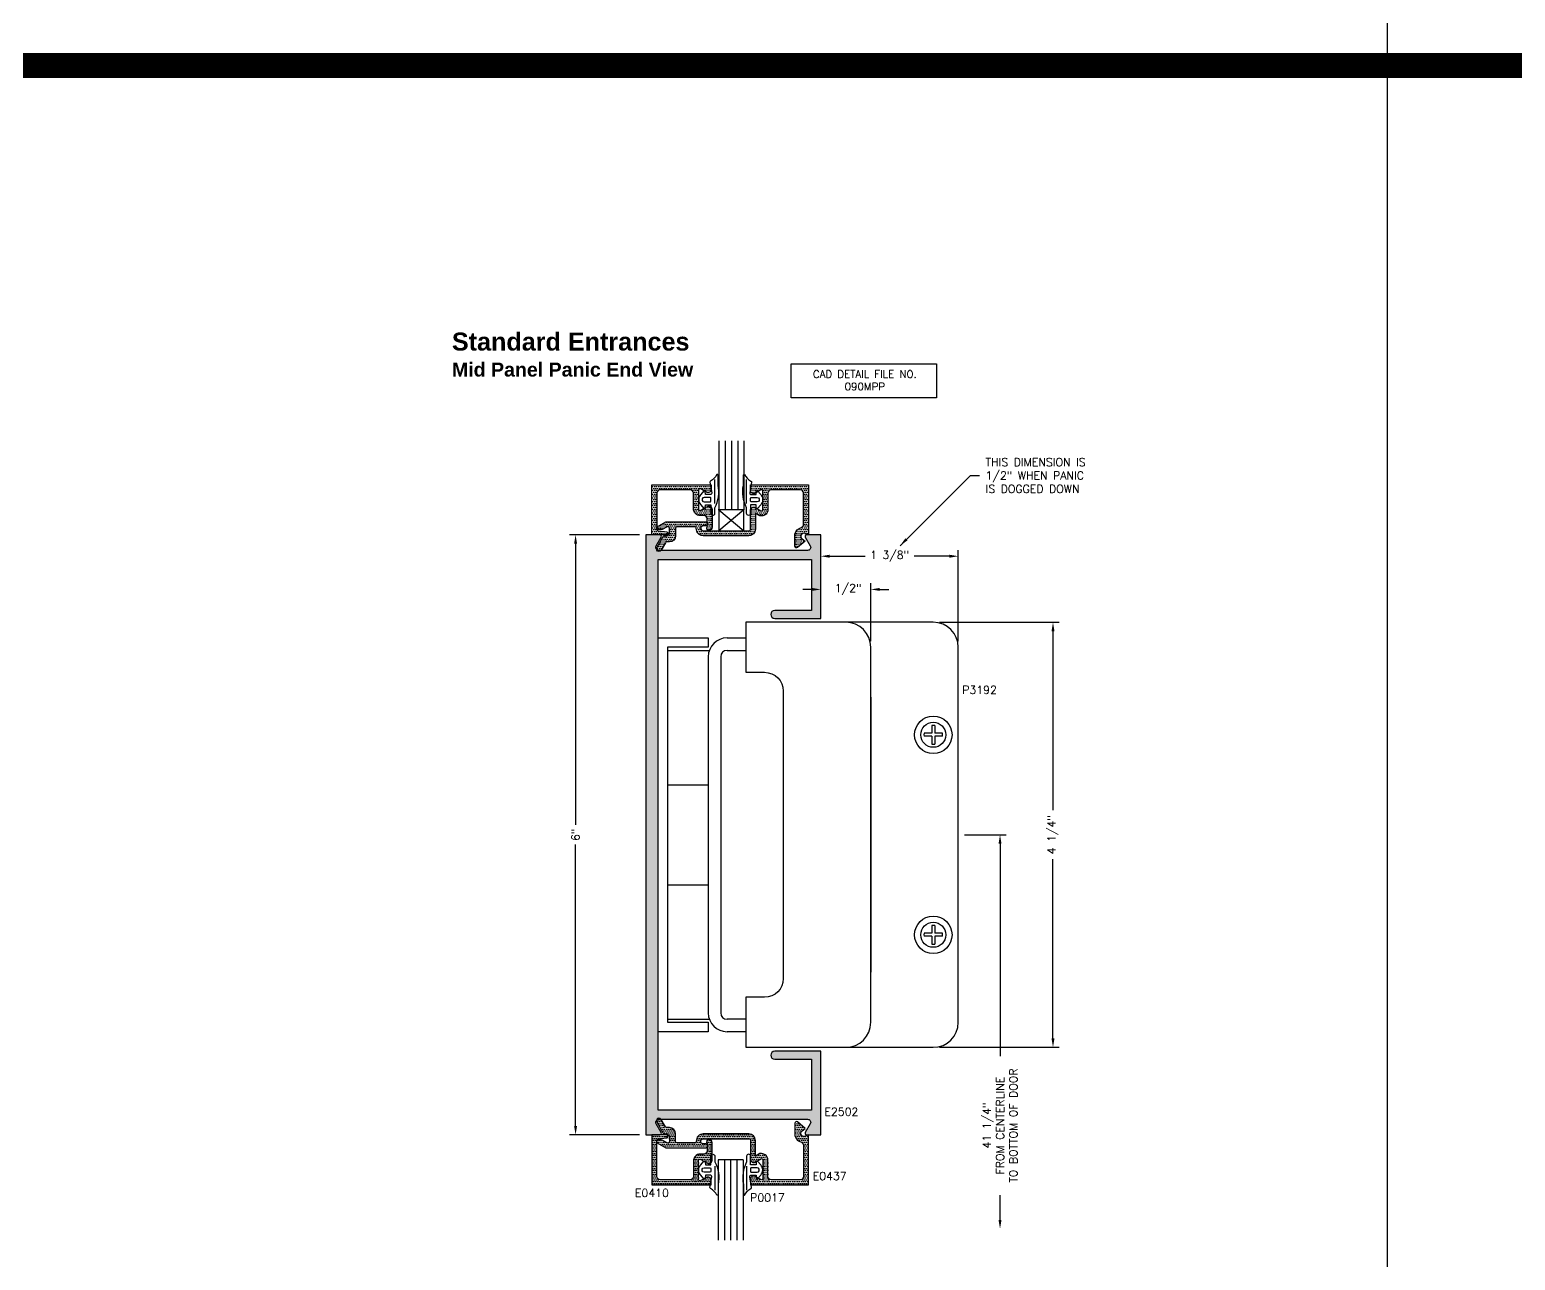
# Model space of a CAD drawing. Extents: x 0 to 130, y 0 to 90.
# Drawn here: x 14.98 to 29.83, y 32.93 to 45.24 of the extents above; entities that cross this region are included whole.
import ezdxf

# ---------------------------------------------------------------- set-up
doc = ezdxf.new("R2010")
doc.units = 0
doc.header["$MEASUREMENT"] = 0
doc.header["$PDMODE"] = 3
doc.layers.get('DEFPOINTS').update_dxf_attribs({"linetype": 'CONTINUOUS'})
for name, color, linetype in [('R-ANNO-DIMS', 3, 'CONTINUOUS'), ('R-ANNO-TEXT', 6, 'CONTINUOUS'), ('R-DET1', 4, 'CONTINUOUS'), ('R-DET2', 2, 'CONTINUOUS'), ('R-OTLN', 1, 'CONTINUOUS'), ('R-PAT1', 5, 'CONTINUOUS'), ('TITLE', 7, 'CONTINUOUS')]:
    doc.layers.add(name, color=color, linetype=linetype)
doc.styles.get("Standard").update_dxf_attribs({"font": 'simplex'})
doc.dimstyles.new('1X', dxfattribs={"dimscale": 0, "dimtxt": 0.08, "dimasz": 0.09, "dimexe": 0.062, "dimexo": 0.062, "dimgap": 0.045, "dimtad": 0, "dimdec": 4, "dimzin": 4, "dimtxsty": 'STANDARD', "dimcen": 0, "dimazin": 3, "dimtp": 0.02, "dimtfac": 1, "dimtdec": 4, "dimtofl": 0, "dimtmove": 0, "dimatfit": 3, "dimtolj": 1, "dimtzin": 4})
pattern_1 = [(0, (8.796468348429208, 30.35595056145047), (0.009375, 0.01875), [0, -0.01875])]
pattern_2 = [(0, (18.49822513555775, 32.18080170133709), (0.009375, 0.01875), [0, -0.01875])]

# ---------------------------------------------------------------- blocks, each defined once
blk = doc.blocks.new('*D98')
at = {"layer": 'DEFPOINTS', "color": 0}
for p in [(22.88951190305864, 39.63958552658578), (22.88951190305864, 39.34953075001625), (23.38976190305865, 39.06053075001625)]:
    blk.add_point(p, dxfattribs=at)
at = {"layer": 'R-ANNO-DIMS', "color": 0}
for p, q in [((22.88951190305864, 39.41153075001625), (22.88951190305864, 39.70158552658577)), ((23.38976190305865, 39.12253075001625), (23.38976190305865, 39.70158552658577)), ((22.79951190305864, 39.63958552658578), (22.70951190305864, 39.63958552658578)), ((23.47976190305865, 39.63958552658578), (23.56976190305865, 39.63958552658578))]:
    blk.add_line(p, q, dxfattribs=at)
for points in [[(22.79951190305864, 39.65458552658578), (22.79951190305864, 39.62458552658578), (22.88951190305864, 39.63958552658578)], [(23.47976190305865, 39.65458552658578), (23.47976190305865, 39.62458552658578), (23.38976190305865, 39.63958552658578)]]:
    blk.add_solid(points, dxfattribs=at)
at = {"layer": 'R-ANNO-DIMS', "color": 0, "insert": (23.16347066198555, 39.63958552658578), "char_height": 0.08, "attachment_point": 5}
blk.add_mtext('\\A1;1/2"', dxfattribs=at)
blk = doc.blocks.new('*D99')
at = {"layer": 'DEFPOINTS', "color": 0}
for p in [(21.13951190305864, 40.18553075001625), (20.43807614036261, 34.18553075001625), (21.13951190305864, 34.18553075001625)]:
    blk.add_point(p, dxfattribs=at)
at = {"layer": 'R-ANNO-DIMS', "color": 0}
for p, q in [((21.07751190305864, 40.18553075001625), (20.37607614036261, 40.18553075001625)), ((20.43807614036261, 40.09553075001624), (20.43807614036261, 37.28386408334958)), ((20.43807614036261, 34.27553075001625), (20.43807614036261, 37.08719741668291)), ((21.07751190305864, 34.18553075001625), (20.37607614036261, 34.18553075001625))]:
    blk.add_line(p, q, dxfattribs=at)
for points in [[(20.42307614036261, 40.09553075001624), (20.45307614036262, 40.09553075001624), (20.43807614036261, 40.18553075001625)], [(20.42307614036261, 34.27553075001625), (20.45307614036261, 34.27553075001625), (20.43807614036261, 34.18553075001625)]]:
    blk.add_solid(points, dxfattribs=at)
at = {"layer": 'R-ANNO-DIMS', "color": 0, "insert": (20.43807614036261, 37.18553075001626), "char_height": 0.08, "attachment_point": 5, "rotation": 90}
blk.add_mtext('\\A1;6"', dxfattribs=at)
blk = doc.blocks.new('*D100')
at = {"layer": 'DEFPOINTS', "color": 0}
for p in [(24.01476190305865, 39.31053075001625), (24.01476190305865, 35.06053075001625), (25.21154885839913, 35.06053075001625)]:
    blk.add_point(p, dxfattribs=at)
at = {"layer": 'R-ANNO-DIMS', "color": 0}
for p, q in [((24.07676190305865, 39.31053075001625), (25.27354885839913, 39.31053075001625)), ((25.21154885839913, 39.22053075001624), (25.21154885839913, 37.43053075001625)), ((25.21154885839913, 35.15053075001625), (25.21154885839913, 36.94053075001625)), ((24.07676190305865, 35.06053075001625), (25.27354885839913, 35.06053075001625))]:
    blk.add_line(p, q, dxfattribs=at)
for points in [[(25.19654885839913, 39.22053075001624), (25.22654885839913, 39.22053075001624), (25.21154885839913, 39.31053075001625)], [(25.19654885839913, 35.15053075001625), (25.22654885839913, 35.15053075001625), (25.21154885839913, 35.06053075001625)]]:
    blk.add_solid(points, dxfattribs=at)
at = {"layer": 'R-ANNO-DIMS', "color": 0, "insert": (25.21154885839913, 37.18553075001626), "char_height": 0.08, "attachment_point": 5, "rotation": 90}
blk.add_mtext('\\A1;4 1/4"', dxfattribs=at)
blk = doc.blocks.new('*D101')
at = {"layer": 'DEFPOINTS', "color": 0}
for p in [(24.26476190305865, 39.97153280754164), (22.88951190305864, 39.34953075001625), (24.26476190305865, 39.06053075001625)]:
    blk.add_point(p, dxfattribs=at)
at = {"layer": 'R-ANNO-DIMS', "color": 0}
for p, q in [((22.88951190305864, 39.41153075001625), (22.88951190305864, 40.03353280754163)), ((22.97951190305864, 39.97153280754164), (23.33213690305864, 39.97153280754164)), ((24.17476190305865, 39.97153280754164), (23.82213690305865, 39.97153280754164)), ((24.26476190305865, 39.12253075001625), (24.26476190305865, 40.03353280754163))]:
    blk.add_line(p, q, dxfattribs=at)
for points in [[(22.97951190305864, 39.98653280754164), (22.97951190305864, 39.95653280754163), (22.88951190305864, 39.97153280754164)], [(24.17476190305865, 39.98653280754164), (24.17476190305865, 39.95653280754163), (24.26476190305865, 39.97153280754164)]]:
    blk.add_solid(points, dxfattribs=at)
at = {"layer": 'R-ANNO-DIMS', "color": 0, "insert": (23.57713690305864, 39.97153280754164), "char_height": 0.08, "attachment_point": 5}
blk.add_mtext('\\A1;1 3/8"', dxfattribs=at)
blk = doc.blocks.new('*D102')
at = {"layer": 'DEFPOINTS', "color": 0}
for p in [(24.26476190305865, 37.18553075001625), (24.68219857523331, 33.24549737544563), (24.68219857523332, 33.24549737544563)]:
    blk.add_point(p, dxfattribs=at)
at = {"layer": 'R-ANNO-DIMS', "color": 0}
for p, q in [((24.32676190305865, 37.18553075001625), (24.74419857523332, 37.18553075001625)), ((24.68219857523332, 37.09553075001624), (24.68219857523332, 34.97257921476965)), ((24.68219857523332, 33.33549737544563), (24.68219857523332, 33.58353159572204))]:
    blk.add_line(p, q, dxfattribs=at)
for points in [[(24.66719857523332, 37.09553075001624), (24.69719857523332, 37.09553075001624), (24.68219857523332, 37.18553075001625)], [(24.66719857523332, 33.33549737544563), (24.69719857523332, 33.33549737544563), (24.68219857523332, 33.24549737544563)]]:
    blk.add_solid(points, dxfattribs=at)
at = {"layer": 'R-ANNO-DIMS', "color": 0, "insert": (24.68219857523331, 34.27805540524585), "char_height": 0.08, "attachment_point": 5, "rotation": 90}
blk.add_mtext('\\A1;41 1/4" \\PFROM CENTERLINE \\PTO BOTTOM OF DOOR', dxfattribs=at)

msp = doc.modelspace()

# ---------------------------------------------------------------- hatches: boundary and pattern name
at = {"layer": 'R-PAT1'}
h = msp.add_hatch(dxfattribs=at)
h.set_pattern_fill('DOTS', color=256, scale=0.3, style=0)
h.set_pattern_definition(pattern_1)
edge = h.paths.add_edge_path()
edge.add_line((21.26448561590285, 40.22593605001624), (21.35014160337804, 40.21541864800761))
edge.add_arc((21.34831361590285, 40.20053055001625), 0.01499990000000067, -89.99999999999841, 83.00015581884088, ccw=False)
edge.add_line((21.34831361590285, 40.18553065001625), (21.20131461590285, 40.18553075001625))
edge.add_line((21.20131461590285, 40.18553075001625), (21.20131461590285, 40.68553072741624))
edge.add_line((21.20131461590285, 40.68553072741624), (21.79231401590285, 40.68553072741624))
edge.add_line((21.79231401590285, 40.68553072741624), (21.79231560939266, 40.63822419001625))
edge.add_arc((21.76131561590285, 40.63822419001625), 0.03099999348981219, -120.00000694694631, 0, ccw=False)
edge.add_line((21.74581561590285, 40.61137741001625), (21.68981361590285, 40.64370916001624))
edge.add_arc((21.68231361590285, 40.63071877001624), 0.01500000774506777, 60.00001708030121, 179.9999618028031)
edge.add_line((21.66731360815778, 40.63071878001625), (21.66731361590285, 40.44356925001625))
edge.add_arc((21.68231361590285, 40.44356925001625), 0.01499999999999924, 180.0000000000136, 299.9999638211374)
edge.add_line((21.6898136077002, 40.43057886422368), (21.75581367131, 40.46868405405068))
edge.add_arc((21.77131401590285, 40.44183735001624), 0.03100010000000056, 0, 120.0006287130688, ccw=False)
edge.add_line((21.80231411590285, 40.44183735001624), (21.80231401590285, 40.26153095001624))
edge.add_arc((21.77131401590285, 40.26153095001624), 0.03099999999999969, -90.00000000000159, 0, ccw=False)
edge.add_line((21.77131401590285, 40.23053095001625), (21.76392861590285, 40.23053083587206))
edge.add_arc((21.76392861590285, 40.24553065001624), 0.01499981414418095, 171.9497387118601, 270, ccw=False)
edge.add_line((21.74907661590285, 40.24763125001624), (21.75231261590285, 40.27053075001624))
edge.add_line((21.75231261590285, 40.27053075001624), (21.75231461590285, 40.34756955001625))
edge.add_arc((21.72131461590285, 40.34756955001625), 0.03099999999999881, 0, 90)
edge.add_line((21.72131461590285, 40.37856955001624), (21.68250261646876, 40.3785693553906))
edge.add_arc((21.68231361590285, 40.44356925001625), 0.06500016940408529, 179.8691895552853, 270.1665987967582, ccw=False)
edge.add_line((21.61731361590285, 40.44371765001625), (21.61731261590285, 40.60453088001624))
edge.add_arc((21.58631261590285, 40.60453088001624), 0.03099999999999881, 0, 90)
edge.add_line((21.58631261590285, 40.63553088001624), (21.28231561590285, 40.63553088001624))
edge.add_arc((21.28231561590285, 40.60453088001624), 0.03099999999999881, 90, 180)
edge.add_line((21.25131561590285, 40.60453088001624), (21.25131261590285, 40.24082425001625))
edge.add_arc((21.26631261590285, 40.24082425001625), 0.0150000000000019, 180, 263.000155818839)
h = msp.add_hatch(dxfattribs=at)
h.set_pattern_fill('DOTS', color=256, scale=0.3, style=0)
h.set_pattern_definition(pattern_1)
edge = h.paths.add_edge_path()
edge.add_arc((21.73669961590285, 40.29578955001625), 0.01999999999999769, 269.9999999999949, 352.5767808860719, ccw=False)
edge.add_line((21.73669961590285, 40.27578955001625), (21.71470061590285, 40.27578975001624))
edge.add_arc((21.71470061590285, 40.25078975001625), 0.02499999999999858, 90, 269.9977081688206)
edge.add_line((21.71469961590285, 40.22578975003625), (21.94511931590285, 40.22578965001625))
edge.add_line((21.94511931590285, 40.22578965001625), (22.17161691590285, 40.22578945001624))
edge.add_arc((22.17161691590285, 40.24078945001624), 0.01500000000000057, 270, 360)
edge.add_line((22.18661691590285, 40.24078945001624), (22.18661840509253, 40.43129545001624))
edge.add_arc((22.21761841590285, 40.43129545001624), 0.03100001081032078, 60.0000115355636, 180, ccw=False)
edge.add_line((22.23311841590285, 40.45814225001624), (22.28911691590285, 40.42581055001624))
edge.add_arc((22.29661691590285, 40.43880085001624), 0.01499992980283455, 239.9998451922507, 360)
edge.add_line((22.31161684570569, 40.43880085001624), (22.31161691590285, 40.62078959001624))
edge.add_arc((22.29661691590285, 40.62078959001624), 0.01500000000000012, 0, 120.0000593141671)
edge.add_line((22.28911690245486, 40.6337799633088), (22.23311846915796, 40.60144861777572))
edge.add_arc((22.21761841590285, 40.62829549001624), 0.03100009999999909, 180.0000000000033, 300.0000069469481, ccw=False)
edge.add_line((22.18661831590285, 40.62829549001624), (22.18662011590285, 40.68578965001625))
edge.add_line((22.18662011590285, 40.68578965001625), (22.76761761590285, 40.68578965001625))
edge.add_line((22.76761761590285, 40.68578965001625), (22.76761761590285, 40.18578965001625))
edge.add_line((22.76761761590285, 40.18578965001625), (22.73312464590285, 40.19957565001624))
edge.add_arc((22.72161999590285, 40.17078955001625), 0.03099994394885859, 68.21539075137781, 232.5250916520009)
edge.add_line((22.70275919799301, 40.14618737883082), (22.73371258590285, 40.12216215001624))
edge.add_line((22.73371258590285, 40.12216215001624), (22.65626209395033, 40.05717487617333))
edge.add_arc((22.64661921590285, 40.06866465001625), 0.01499999999999951, 180.0000000000068, 310.00530512935666, ccw=False)
edge.add_line((22.63161921590285, 40.06866465001625), (22.63162256390697, 40.19423026355908))
edge.add_arc((22.72161983894459, 40.17078963827878), 0.09299985176187145, 106.39486197826619, 165.4011381034808, ccw=False)
edge.add_arc((22.68662014590285, 40.28974755001624), 0.03100000016532706, 286.3949807699084, 360)
edge.add_line((22.71762014606818, 40.28974755001624), (22.71762014590285, 40.60478980001624))
edge.add_arc((22.68662014590285, 40.60478980001624), 0.03099999999999925, 0, 89.99998151748814)
edge.add_line((22.68662015590285, 40.63578980001624), (22.39261761590285, 40.63578980001624))
edge.add_arc((22.39261761590285, 40.60478980001624), 0.03100000000000058, 90.00000000000081, 180.0000369650188)
edge.add_line((22.36161761590285, 40.60478978001624), (22.36161691210993, 40.43880085001624))
edge.add_arc((22.29661691590285, 40.43880085001624), 0.06499999620707486, -90.24540299565581, 0, ccw=False)
edge.add_line((22.29633851590285, 40.37380145001624), (22.27919901590285, 40.37380085001625))
edge.add_line((22.27919901590285, 40.37380085001625), (22.23661941590285, 40.39838435001624))
edge.add_line((22.23661941590285, 40.39838435001624), (22.23661691590285, 40.24078975001625))
edge.add_arc((22.17161691590285, 40.24078975001625), 0.06500000000000217, -89.99999999999773, 3.183231456205249e-12, ccw=False)
edge.add_line((22.17161691590285, 40.17578975001624), (21.71470061590285, 40.17578933505736))
edge.add_arc((21.71470061590285, 40.24578955001624), 0.07000021495888475, 176.6276802762919, 270.00000000000034, ccw=False)
edge.add_arc((21.62984423967071, 40.25078656104905), 0.01500316588895599, 356.6400625960178, 449.9947442896943)
edge.add_line((21.62984561590285, 40.26578972687489), (21.45261861590285, 40.26578965001625))
edge.add_arc((21.45261861590285, 40.25078975001625), 0.0149998999999994, 90, 180)
edge.add_line((21.43761871590285, 40.25078975001625), (21.43761961590285, 40.17578965001624))
edge.add_arc((21.37561961590285, 40.17578965001624), 0.0619999999999985, -90.0000000000008, 0, ccw=False)
edge.add_line((21.37561961590285, 40.11378965001624), (21.34856161590285, 40.11378955001624))
edge.add_arc((21.34856161590285, 40.09878955001624), 0.01500000000000057, 89.9999999999983, 149.9992722191698)
edge.add_line((21.33557133011342, 40.10628971502169), (21.29233730711323, 40.0314073260724))
edge.add_arc((21.27061961590285, 40.04378965001625), 0.02499960115201813, 149.6612086608509, 330.3104086753568, ccw=False)
edge.add_line((21.24904361590285, 40.05641725001625), (21.31362933011341, 40.16828971502169))
edge.add_arc((21.32661961590285, 40.16078955001625), 0.0150000000000004, 89.9999999999983, 149.9992722191698, ccw=False)
edge.add_line((21.32661961590285, 40.17578955001625), (21.34461761590285, 40.17578955001624))
edge.add_arc((21.34461761590285, 40.20678955001624), 0.03100000000000236, 270.0000000000049, 360.0000000000066)
edge.add_line((21.37561761590285, 40.20678955001625), (21.37561561590285, 40.25278885001624))
edge.add_arc((21.36061661590285, 40.25278885001624), 0.01499899999999998, 359.9999999999932, 479.9997728367118)
edge.add_line((21.35311716740306, 40.26577839478113), (21.30463561590285, 40.23778965001625))
edge.add_line((21.30463561590285, 40.23778965001625), (21.26061761590285, 40.23778953361092))
edge.add_arc((21.26061761590285, 40.25278955001625), 0.01500001640532389, 119.99996382112889, 270.0000000000017, ccw=False)
edge.add_line((21.25311761590285, 40.26577995001625), (21.33973861590285, 40.31578925001624))
edge.add_line((21.33973861590285, 40.31578925001624), (21.73669961590285, 40.31578916909287))
edge.add_arc((21.73669961590285, 40.29578955001625), 0.0199996190766214, -7.4232191139150245, 90.00000000000512, ccw=False)
h = msp.add_hatch(dxfattribs=at)
h.set_pattern_fill('DOTS', color=256, scale=0.31, style=0)
h.set_pattern_definition([(0, (18.21056172320161, 32.04456176363852), (0.0096875, 0.019375), [0, -0.019375])])
edge = h.paths.add_edge_path()
edge.add_line((22.79551190305865, 34.43153075001626), (21.26476190305865, 34.43153075001626))
edge.add_line((21.26476190305865, 34.43153075001626), (21.26476190305865, 39.93953075001624))
edge.add_line((21.26476190305865, 39.93953075001624), (22.79551190305865, 39.93953075001624))
edge.add_line((22.79551190305865, 39.93953075001624), (22.79551190305865, 39.42953075001625))
edge.add_line((22.79551190305865, 39.42953075001625), (22.42951190305865, 39.42953075001625))
edge.add_arc((22.42951190305865, 39.38953075001625), 0.03999999999999915, 90, 270)
edge.add_line((22.42951190305865, 39.34953075001625), (22.88951190305864, 39.34953075001625))
edge.add_line((22.88951190305864, 39.34953075001625), (22.88951190305865, 40.18553075001625))
edge.add_line((22.88951190305865, 40.18553075001625), (22.74801128411558, 40.18553075001625))
edge.add_arc((22.74801128411558, 40.17053075001625), 0.01499999999999879, 90.00000000000676, 210.0002622223882)
edge.add_line((22.73502093738379, 40.16303069056398), (22.78525087138984, 40.07603081233548))
edge.add_arc((22.75840418999141, 40.06053070977923), 0.03099995937680264, -90.00000000001148, 30.000262222362608, ccw=False)
edge.add_line((22.7584041899914, 40.02953075040242), (21.2706196199914, 40.02953075040242))
edge.add_arc((21.2706196199914, 40.06053070977921), 0.03099995937679445, 149.9997399072222, 269.99999999999176, ccw=False)
edge.add_line((21.24377293801687, 40.07603081133762), (21.2940028685662, 40.16303069104682))
edge.add_arc((21.28101252155564, 40.17053075001625), 0.01499999999999304, 329.9997399072203, 449.9999999999847)
edge.add_line((21.28101252155565, 40.18553075001625), (21.13951190305864, 40.18553075001625))
edge.add_line((21.13951190305864, 40.18553075001625), (21.13951190305864, 34.18553075001625))
edge.add_line((21.13951190305864, 34.18553075001625), (21.2810125220017, 34.18553075001625))
edge.add_arc((21.2810125220017, 34.20053075001625), 0.01499999999999879, 270.0000000000068, 390.0002622223882)
edge.add_line((21.29400286873349, 34.20803080946852), (21.24377293450443, 34.29503068808331))
edge.add_arc((21.27061961590285, 34.31053079063957), 0.03099995937679761, 89.99999999999841, 210.0002622223793, ccw=False)
edge.add_line((21.27061961590285, 34.34153075001637), (22.75840418590285, 34.34153075001637))
edge.add_arc((22.75840418590285, 34.31053079063958), 0.03099995937679445, -30.000260092777808, 89.99999999999181, ccw=False)
edge.add_line((22.78525086787739, 34.29503068908117), (22.73502093710503, 34.20803080898568))
edge.add_arc((22.74801128411559, 34.20053075001624), 0.01499999999999288, 149.9997399072179, 269.9999999999864)
edge.add_line((22.74801128411558, 34.18553075001625), (22.88951190305865, 34.18553075001625))
edge.add_line((22.88951190305865, 34.18553075001625), (22.88951190305865, 35.02153075001625))
edge.add_line((22.88951190305865, 35.02153075001625), (22.42951190305865, 35.02153075001625))
edge.add_arc((22.42951190305865, 34.98153075001625), 0.03999999999999915, 90, 270)
edge.add_line((22.42951190305865, 34.94153075001625), (22.79551190305865, 34.94153075001625))
edge.add_line((22.79551190305865, 34.94153075001625), (22.79551190305865, 34.43153075001626))
h = msp.add_hatch(dxfattribs=at)
h.set_pattern_fill('DOTS', color=256, scale=0.3, style=0)
h.set_pattern_definition(pattern_2)
edge = h.paths.add_edge_path()
edge.add_arc((21.73669961590285, 34.07527195001625), 0.01999999999999763, 7.423219113926838, 90.0000000000051)
edge.add_line((21.73669961590285, 34.09527195001625), (21.71470061590285, 34.09527175001625))
edge.add_arc((21.71470061590285, 34.12027175001625), 0.02499999999999769, 90.00229183117938, 270, ccw=False)
edge.add_line((21.71469961590285, 34.14527174999625), (21.94511931590285, 34.14527185001625))
edge.add_line((21.94511931590285, 34.14527185001625), (22.17161691590285, 34.14527205001625))
edge.add_arc((22.17161691590285, 34.13027205001625), 0.01500000000000057, 0, 90, ccw=False)
edge.add_line((22.18661691590285, 34.13027205001625), (22.18661840509253, 33.93976605001625))
edge.add_arc((22.21761841590285, 33.93976605001625), 0.03100001081032078, 179.9999999999984, 299.9999884644372)
edge.add_line((22.23311841590285, 33.91291925001625), (22.28911691590285, 33.94525095001625))
edge.add_arc((22.29661691590285, 33.93226065001625), 0.01499992980283513, 2.5011104298755527e-12, 120.00015480774789, ccw=False)
edge.add_line((22.31161684570569, 33.93226065001625), (22.31161691590285, 33.75027191001625))
edge.add_arc((22.29661691590285, 33.75027191001625), 0.01500000000000012, 239.9999406858347, 359.9999999999966, ccw=False)
edge.add_line((22.28911690245486, 33.7372815367237), (22.23311846915796, 33.76961288225677))
edge.add_arc((22.21761841590285, 33.74276601001625), 0.03100009999999871, 59.99999305305155, 179.9999999999976)
edge.add_line((22.18661831590285, 33.74276601001625), (22.18662011590285, 33.68527185001625))
edge.add_line((22.18662011590285, 33.68527185001625), (22.76761761590285, 33.68527185001625))
edge.add_line((22.76761761590285, 33.68527185001625), (22.76761761590285, 34.18527185001625))
edge.add_line((22.76761761590285, 34.18527185001625), (22.73312464590285, 34.17148585001625))
edge.add_arc((22.72161999590285, 34.20027195001625), 0.03099994394885942, 127.4749083480001, 291.78460924862156, ccw=False)
edge.add_line((22.70275919799301, 34.22487412120167), (22.73371258590285, 34.24889935001625))
edge.add_line((22.73371258590285, 34.24889935001625), (22.65626209395033, 34.31388662385917))
edge.add_arc((22.64661921590285, 34.30239685001625), 0.01499999999999951, 49.99469487064332, 179.9999999999932)
edge.add_line((22.63161921590285, 34.30239685001625), (22.63162256390697, 34.17683123647341))
edge.add_arc((22.72161983894459, 34.20027186175372), 0.09299985176187145, 194.5988618965192, 253.6051380217338)
edge.add_arc((22.68662014590285, 34.08131395001625), 0.03100000016532663, -7.958078640513122e-13, 73.60501923009139, ccw=False)
edge.add_line((22.71762014606818, 34.08131395001625), (22.71762014590285, 33.76627170001625))
edge.add_arc((22.68662014590285, 33.76627170001625), 0.03099999999999925, -89.99998151748821, 2.3874235921539366e-12, ccw=False)
edge.add_line((22.68662015590285, 33.73527170001626), (22.39261761590285, 33.73527170001626))
edge.add_arc((22.39261761590285, 33.76627170001625), 0.03100000000000014, 179.9999630349803, 269.9999999999992, ccw=False)
edge.add_line((22.36161761590285, 33.76627172001626), (22.36161691210993, 33.93226065001625))
edge.add_arc((22.29661691590285, 33.93226065001625), 0.06499999620707486, 3.914529067147647e-13, 90.24540299565581)
edge.add_line((22.29633851590285, 33.99726005001625), (22.27919901590285, 33.99726065001625))
edge.add_line((22.27919901590285, 33.99726065001625), (22.23661941590285, 33.97267715001625))
edge.add_line((22.23661941590285, 33.97267715001625), (22.23661691590285, 34.13027175001625))
edge.add_arc((22.17161691590285, 34.13027175001625), 0.06500000000000217, 359.9999999999977, 449.9999999999977)
edge.add_line((22.17161691590285, 34.19527175001625), (21.71470061590285, 34.19527216497514))
edge.add_arc((21.71470061590285, 34.12527195001626), 0.07000021495888387, 89.99999999999964, 183.3723197237088)
edge.add_arc((21.62984423967071, 34.12027493898344), 0.01500316588895596, -89.99474428969432, 3.3599374039806094, ccw=False)
edge.add_line((21.62984561590285, 34.1052717731576), (21.45261861590285, 34.10527185001625))
edge.add_arc((21.45261861590285, 34.12027175001625), 0.0149998999999994, 180, 270, ccw=False)
edge.add_line((21.43761871590285, 34.12027175001625), (21.43761961590285, 34.19527185001625))
edge.add_arc((21.37561961590285, 34.19527185001625), 0.0619999999999985, 8.207883048938306e-13, 90.00000000000081)
edge.add_line((21.37561961590285, 34.25727185001625), (21.34856161590285, 34.25727195001625))
edge.add_arc((21.34856161590285, 34.27227195001625), 0.01500000000000012, 210.0007277808287, 270.0000000000017, ccw=False)
edge.add_line((21.33557133011342, 34.26477178501081), (21.29233730711323, 34.3396541739601))
edge.add_arc((21.27061961590285, 34.32727185001625), 0.02499960115201792, 29.68959132464226, 210.33879133915)
edge.add_line((21.24904361590285, 34.31464425001625), (21.31362933011341, 34.2027717850108))
edge.add_arc((21.32661961590285, 34.21027195001625), 0.0150000000000004, 210.0007277808302, 270.0000000000017)
edge.add_line((21.32661961590285, 34.19527195001625), (21.34461761590285, 34.19527195001626))
edge.add_arc((21.34461761590285, 34.16427195001625), 0.03100000000000325, -4.888534022029489e-12, 89.99999999999511, ccw=False)
edge.add_line((21.37561761590285, 34.16427195001625), (21.37561561590285, 34.11827265001625))
edge.add_arc((21.36061661590285, 34.11827265001625), 0.01499899999999998, -119.99977283671183, 6.821210263296962e-12, ccw=False)
edge.add_line((21.35311716740306, 34.10528310525137), (21.30463561590285, 34.13327185001625))
edge.add_line((21.30463561590285, 34.13327185001625), (21.26061761590285, 34.13327196642157))
edge.add_arc((21.26061761590285, 34.11827195001625), 0.01500001640532389, 89.9999999999983, 240.0000361788711)
edge.add_line((21.25311761590285, 34.10528155001625), (21.33973861590285, 34.05527225001625))
edge.add_line((21.33973861590285, 34.05527225001625), (21.73669961590285, 34.05527233093963))
edge.add_arc((21.73669961590285, 34.07527195001625), 0.0199996190766214, 269.9999999999949, 367.423219113915)
h = msp.add_hatch(dxfattribs=at)
h.set_pattern_fill('DOTS', color=256, scale=0.3, style=0)
h.set_pattern_definition(pattern_2)
edge = h.paths.add_edge_path()
edge.add_line((21.26448561590285, 34.14512545001625), (21.35014160337804, 34.15564285202488))
edge.add_arc((21.34831361590285, 34.17053095001625), 0.01499989999999979, 276.9998441811595, 449.9999999999984)
edge.add_line((21.34831361590285, 34.18553085001625), (21.20131461590285, 34.18553075001625))
edge.add_line((21.20131461590285, 34.18553075001625), (21.20131461590285, 33.68553077261625))
edge.add_line((21.20131461590285, 33.68553077261625), (21.79231401590285, 33.68553077261625))
edge.add_line((21.79231401590285, 33.68553077261625), (21.79231560939266, 33.73283731001625))
edge.add_arc((21.76131561590285, 33.73283731001625), 0.03099999348981219, 0, 120.0000069469463)
edge.add_line((21.74581561590285, 33.75968409001625), (21.68981361590285, 33.72735234001625))
edge.add_arc((21.68231361590285, 33.74034273001625), 0.01500000774506738, 180.0000381971952, 299.9999829196996, ccw=False)
edge.add_line((21.66731360815778, 33.74034272001624), (21.66731361590285, 33.92749225001625))
edge.add_arc((21.68231361590285, 33.92749225001625), 0.01499999999999924, 60.00003617886091, 179.9999999999898, ccw=False)
edge.add_line((21.6898136077002, 33.94048263580881), (21.75581367131, 33.90237744598181))
edge.add_arc((21.77131401590285, 33.92922415001625), 0.03100009999999979, 239.9993712869304, 360.0000000000016)
edge.add_line((21.80231411590285, 33.92922415001625), (21.80231401590285, 34.10953055001625))
edge.add_arc((21.77131401590285, 34.10953055001625), 0.03099999999999969, 1.641576609787638e-12, 90.00000000000165)
edge.add_line((21.77131401590285, 34.14053055001625), (21.76392861590285, 34.14053066416044))
edge.add_arc((21.76392861590285, 34.12553085001625), 0.01499981414418139, 90, 188.0502612881382)
edge.add_line((21.74907661590285, 34.12343025001626), (21.75231261590285, 34.10053075001625))
edge.add_line((21.75231261590285, 34.10053075001625), (21.75231461590285, 34.02349195001625))
edge.add_arc((21.72131461590285, 34.02349195001625), 0.03099999999999881, -90, 0, ccw=False)
edge.add_line((21.72131461590285, 33.99249195001625), (21.68250261646876, 33.9924921446419))
edge.add_arc((21.68231361590285, 33.92749225001625), 0.06500016940408529, 89.83340120324179, 180.1308104447147)
edge.add_line((21.61731361590285, 33.92734385001625), (21.61731261590285, 33.76653062001625))
edge.add_arc((21.58631261590285, 33.76653062001625), 0.03099999999999881, -90, 0, ccw=False)
edge.add_line((21.58631261590285, 33.73553062001626), (21.28231561590285, 33.73553062001626))
edge.add_arc((21.28231561590285, 33.76653062001625), 0.03099999999999881, 180, 270, ccw=False)
edge.add_line((21.25131561590285, 33.76653062001625), (21.25131261590285, 34.13023725001625))
edge.add_arc((21.26631261590285, 34.13023725001625), 0.0150000000000019, 96.99984418116082, 179.9999999999983, ccw=False)

# ---------------------------------------------------------------- linework, layer by layer
at = {"layer": 'R-ANNO-TEXT'}
msp.add_lwpolyline([(22.59384695435421, 41.89594054524008), (24.04532689734944, 41.89594054524008), (24.04532689734944, 41.55387770573614), (22.59384695435421, 41.55387770573614)], close=True, dxfattribs=at)
at = {"layer": 'R-DET1'}
for p, q in [((24.01476190305865, 39.31053075001625), (22.76476190305865, 39.31053075001625)), ((21.95226190305865, 39.15428075001625), (22.13976190305865, 39.15428075001625)), ((21.35851190305865, 39.02928075001625), (21.77548520776201, 39.02928075001626)), ((21.76476190305865, 38.96678075001625), (21.76476190305865, 35.40428075001625)), ((21.88976190305865, 38.96678075001625), (21.88976190305865, 35.40428075001625)), ((21.95226190305865, 39.02928075001625), (22.13976190305865, 39.02928075001625)), ((24.26476190305865, 35.31053075001625), (24.26476190305865, 39.06053075001625)), ((23.38976190305865, 38.56053075001625), (23.38976190305865, 35.81053075001625)), ((23.99976190305865, 38.20053075001625), (23.92221968296425, 38.20053075001625)), ((23.99976190305865, 38.27807297011065), (23.99976190305865, 38.20053075001625)), ((24.02976190305865, 38.27807297011065), (24.02976190305865, 38.20053075001625)), ((24.10730412315305, 38.20053075001625), (24.02976190305865, 38.20053075001625)), ((23.99976190305865, 38.17053075001625), (23.92221968296425, 38.17053075001625)), ((23.99976190305865, 38.17053075001625), (23.99976190305865, 38.09298852992185)), ((24.02976190305865, 38.17053075001625), (24.02976190305865, 38.09298852992185)), ((24.10730412315305, 38.17053075001625), (24.02976190305865, 38.17053075001625)), ((21.35851190305865, 37.68553075001625), (21.76476190305865, 37.68553075001625)), ((21.35851190305865, 36.68553075001625), (21.76476190305865, 36.68553075001625)), ((23.99976190305865, 36.27807297011065), (23.99976190305865, 36.20053075001625)), ((24.02976190305865, 36.27807297011065), (24.02976190305865, 36.20053075001625)), ((23.99976190305865, 36.20053075001625), (23.92221968296425, 36.20053075001625)), ((23.99976190305865, 36.17053075001625), (23.92221968296425, 36.17053075001625)), ((23.99976190305865, 36.17053075001625), (23.99976190305865, 36.09298852992185)), ((24.10730412315305, 36.20053075001625), (24.02976190305865, 36.20053075001625)), ((24.10730412315305, 36.17053075001625), (24.02976190305865, 36.17053075001625)), ((24.02976190305865, 36.17053075001625), (24.02976190305865, 36.09298852992185)), ((21.35851190305865, 35.34178075001625), (21.77548520776201, 35.34178075001625)), ((21.76476190305865, 35.31053075001625), (21.76476190305865, 35.21678075001625)), ((22.13976190305865, 35.34178075001625), (21.95226190305865, 35.34178075001625)), ((22.13976190305865, 35.21678075001625), (21.95226190305865, 35.21678075001625)), ((22.76476190305865, 35.06053075001625), (24.01476190305865, 35.06053075001625))]:
    msp.add_line(p, q, dxfattribs=at)
for points in [[(21.26448561590285, 40.22593605001624), (21.35014160337804, 40.21541864800761, -0.9407073484462662), (21.34831361590285, 40.18553065001625), (21.20131461590285, 40.18553075001625), (21.20131461590285, 40.68553072741624), (21.79231401590285, 40.68553072741624), (21.79231560939266, 40.63822419001625, -0.577350309605322), (21.74581561590285, 40.61137741001625), (21.68981361590285, 40.64370916001624, 0.5773499475982407), (21.66731360815778, 40.63071878001625), (21.66731361590285, 40.44356925001625, 0.5773500587095053), (21.6898136077002, 40.43057886422368), (21.75581367131, 40.46868405405068, -0.5773539268997977), (21.80231411590285, 40.44183735001624), (21.80231401590285, 40.26153095001624, -0.414213562373095), (21.77131401590285, 40.23053095001625), (21.76392861590285, 40.23053083587206, -0.4559911351790257), (21.74907661590285, 40.24763125001624), (21.75231261590285, 40.27053075001624), (21.75231461590285, 40.34756955001625, 0.414213562373095), (21.72131461590285, 40.37856955001624), (21.68250261646876, 40.3785693553906, -0.4157347223605669), (21.61731361590285, 40.44371765001625), (21.61731261590285, 40.60453088001624, 0.414213562373095), (21.58631261590285, 40.63553088001624), (21.28231561590285, 40.63553088001624, 0.414213562373095), (21.25131561590285, 40.60453088001624), (21.25131261590285, 40.24082425001625, 0.3788668861742499), (21.26448461624099, 40.22593605277023)], [(21.75653199363366, 40.29320560080191, -0.3767558748450491), (21.73669961590285, 40.27578955001625), (21.71470061590285, 40.27578975001624, 0.9999800002000091), (21.71469961590285, 40.22578975003625), (21.94511931590285, 40.22578965001625), (22.17161691590285, 40.22578945001624, 0.414213562373095), (22.18661691590285, 40.24078945001624), (22.18661840509253, 40.43129545001624, -0.5773502020784552), (22.23311841590285, 40.45814225001624), (22.28911691590285, 40.42581055001624, 0.5773511698249313), (22.31161684570569, 40.43880085001624), (22.31161691590285, 40.62078959001624, 0.57735061426548), (22.28911690245486, 40.6337799633088), (22.23311846915795, 40.60144861777572, -0.5773503096053207), (22.18661831590285, 40.62829549001624), (22.18662011590285, 40.68578965001625), (22.76761761590285, 40.68578965001625), (22.76761761590285, 40.18578965001625), (22.73312464590285, 40.19957565001624, 0.871661996115411), (22.70275919799301, 40.14618737883082), (22.73371258590285, 40.12216215001624), (22.65626209395033, 40.05717487617333, -0.6371028040913633), (22.63161921590285, 40.06866465001625), (22.63162256390697, 40.19423026355908, -0.2633073115942851), (22.69537012590285, 40.26000805001625, 0.33268004853194), (22.71762014606818, 40.28974755001624), (22.71762014590285, 40.60478980001624, 0.4142134678914144), (22.68662015590285, 40.63578980001624), (22.39261761590285, 40.63578980001624, 0.414213751336475), (22.36161761590285, 40.60478978001624), (22.36161691210993, 40.43880085001624, -0.4154686075962968), (22.29633851590285, 40.37380145001624), (22.27919901590285, 40.37380085001625), (22.23661941590285, 40.39838435001624), (22.23661691590285, 40.24078975001625, -0.414213562373095), (22.17161691590285, 40.17578975001624), (21.71470061590285, 40.17578933505736, -0.4315596713057824), (21.64482161590285, 40.24990725001624, 0.4314683805151897), (21.62984561590285, 40.26578972687489), (21.45261861590285, 40.26578965001625, 0.414213562373095), (21.43761871590285, 40.25078975001625), (21.43761961590285, 40.17578965001624, -0.414213562373095), (21.37561961590285, 40.11378965001624), (21.34856161590285, 40.11378955001624, 0.2679457888973785), (21.33557133011342, 40.10628971502169), (21.29233730711324, 40.0314073260724, -1.005681447737971), (21.24904361590285, 40.05641725001625), (21.31362933011341, 40.16828971502169, -0.2679457888973763), (21.32661961590285, 40.17578955001625), (21.34461761590285, 40.17578955001624, 0.414213562373095), (21.37561761590285, 40.20678955001625), (21.37561561590285, 40.25278885001624, 0.5773489476079768), (21.35311716740306, 40.26577839478113), (21.30463561590285, 40.23778965001625), (21.26061761590285, 40.23778953361092, -0.7673272387856588), (21.25311761590285, 40.26577995001625), (21.33973861590285, 40.31578925001624), (21.73669961590285, 40.31578916909287, -0.4526903691078097), (21.75653161590285, 40.29320565001625)], [(21.75653199363366, 34.07785589923058, 0.3767558748450491), (21.73669961590285, 34.09527195001625), (21.71470061590285, 34.09527175001625, -0.9999800002000091), (21.71469961590285, 34.14527174999625), (21.94511931590285, 34.14527185001625), (22.17161691590285, 34.14527205001625, -0.414213562373095), (22.18661691590285, 34.13027205001625), (22.18661840509253, 33.93976605001625, 0.5773502020784552), (22.23311841590285, 33.91291925001625), (22.28911691590285, 33.94525095001625, -0.5773511698249313), (22.31161684570569, 33.93226065001625), (22.31161691590285, 33.75027191001625, -0.57735061426548), (22.28911690245486, 33.7372815367237), (22.23311846915795, 33.76961288225677, 0.5773503096053207), (22.18661831590285, 33.74276601001625), (22.18662011590285, 33.68527185001625), (22.76761761590285, 33.68527185001625), (22.76761761590285, 34.18527185001625), (22.73312464590285, 34.17148585001625, -0.871661996115411), (22.70275919799301, 34.22487412120167), (22.73371258590285, 34.24889935001625), (22.65626209395033, 34.31388662385917, 0.6371028040913633), (22.63161921590285, 34.30239685001625), (22.63162256390697, 34.17683123647341, 0.2633073115942851), (22.69537012590285, 34.11105345001625, -0.33268004853194), (22.71762014606818, 34.08131395001625), (22.71762014590285, 33.76627170001625, -0.4142134678914144), (22.68662015590285, 33.73527170001626), (22.39261761590285, 33.73527170001626, -0.414213751336475), (22.36161761590285, 33.76627172001626), (22.36161691210993, 33.93226065001625, 0.4154686075962968), (22.29633851590285, 33.99726005001625), (22.27919901590285, 33.99726065001625), (22.23661941590285, 33.97267715001625), (22.23661691590285, 34.13027175001625, 0.414213562373095), (22.17161691590285, 34.19527175001625), (21.71470061590285, 34.19527216497514, 0.4315596713057824), (21.64482161590285, 34.12115425001625, -0.4314683805151897), (21.62984561590285, 34.1052717731576), (21.45261861590285, 34.10527185001625, -0.414213562373095), (21.43761871590285, 34.12027175001625), (21.43761961590285, 34.19527185001625, 0.414213562373095), (21.37561961590285, 34.25727185001625), (21.34856161590285, 34.25727195001625, -0.2679457888973785), (21.33557133011342, 34.26477178501081), (21.29233730711324, 34.3396541739601, 1.005681447737971), (21.24904361590285, 34.31464425001625), (21.31362933011341, 34.2027717850108, 0.2679457888973763), (21.32661961590285, 34.19527195001625), (21.34461761590285, 34.19527195001626, -0.414213562373095), (21.37561761590285, 34.16427195001625), (21.37561561590285, 34.11827265001625, -0.5773489476079768), (21.35311716740306, 34.10528310525137), (21.30463561590285, 34.13327185001625), (21.26061761590285, 34.13327196642157, 0.7673272387856588), (21.25311761590285, 34.10528155001625), (21.33973861590285, 34.05527225001625), (21.73669961590285, 34.05527233093963, 0.4526903691078097), (21.75653161590285, 34.07785585001625)], [(21.26448561590285, 34.14512545001625), (21.35014160337804, 34.15564285202488, 0.9407073484462662), (21.34831361590285, 34.18553085001625), (21.20131461590285, 34.18553075001625), (21.20131461590285, 33.68553077261625), (21.79231401590285, 33.68553077261625), (21.79231560939266, 33.73283731001625, 0.577350309605322), (21.74581561590285, 33.75968409001625), (21.68981361590285, 33.72735234001625, -0.5773499475982407), (21.66731360815778, 33.74034272001624), (21.66731361590285, 33.92749225001625, -0.5773500587095053), (21.6898136077002, 33.94048263580881), (21.75581367131, 33.90237744598181, 0.5773539268997977), (21.80231411590285, 33.92922415001625), (21.80231401590285, 34.10953055001625, 0.414213562373095), (21.77131401590285, 34.14053055001625), (21.76392861590285, 34.14053066416044, 0.4559911351790257), (21.74907661590285, 34.12343025001626), (21.75231261590285, 34.10053075001625), (21.75231461590285, 34.02349195001625, -0.414213562373095), (21.72131461590285, 33.99249195001625), (21.68250261646876, 33.9924921446419, 0.4157347223605669), (21.61731361590285, 33.92734385001625), (21.61731261590285, 33.76653062001625, -0.414213562373095), (21.58631261590285, 33.73553062001626), (21.28231561590285, 33.73553062001626, -0.414213562373095), (21.25131561590285, 33.76653062001625), (21.25131261590285, 34.13023725001625, -0.3788668861742499), (21.26448461624099, 34.14512544726227)]]:
    msp.add_lwpolyline(points, format="xyb", dxfattribs=at)
msp.add_lwpolyline([(22.32726190305865, 38.81053075001625, -0.4142135623730953), (22.51476190305865, 38.62303075001625), (22.51476190305865, 35.74803075001625, -0.4142135623730948), (22.32726190305865, 35.56053075001625), (22.13976190305865, 35.56053075001625), (22.13976190305865, 35.06053075001625), (23.13976190305865, 35.06053075001625, 0.414213562373095), (23.38976190305865, 35.31053075001625), (23.38976190305865, 39.06053075001625, 0.414213562373095), (23.13976190305865, 39.31053075001625), (22.13976190305865, 39.31053075001625), (22.13976190305865, 38.81053075001625)], format="xyb", close=True, dxfattribs=at)
msp.add_lwpolyline([(21.35851190305865, 35.31053075001625), (21.76476190305865, 35.31053075001625), (21.76476190305865, 35.21678075001625), (21.26476190305865, 35.21678075001625), (21.26476190305865, 39.15428075001625), (21.76476190305865, 39.15428075001625), (21.76476190305865, 39.06053075001625), (21.35851190305865, 39.06053075001625)], close=True, dxfattribs=at)
for centre, radius in [((24.01476190305865, 38.18553075001625), 0.1875), ((24.01476190305865, 38.18553075001625), 0.125), ((24.01476190305865, 36.18553075001625), 0.1875), ((24.01476190305865, 36.18553075001625), 0.125)]:
    msp.add_circle(centre, radius, dxfattribs=at)
for centre, radius, start, end in [((24.01476190305865, 39.06053075001625), 0.25, 0, 90), ((21.95226190305865, 38.96678075001625), 0.1875, 90, 180), ((21.95226190305865, 38.96678075001625), 0.0625, 90, 180), ((24.01476190305865, 38.18553075001625), 0.09375, 170.7931037786543, 189.2068962213457), ((24.01476190305865, 38.18553075001625), 0.09375, 80.79310377865427, 99.20689622134573), ((24.01476190305865, 38.18553075001625), 0.09375, 350.7931037786543, 9.206896221345302), ((24.01476190305865, 38.18553075001625), 0.09375, 260.7931037786543, 279.2068962213451), ((24.01476190305865, 36.18553075001625), 0.09375, 80.79310377865427, 99.20689622134573), ((24.01476190305865, 36.18553075001625), 0.09375, 170.7931037786543, 189.2068962213457), ((24.01476190305865, 36.18553075001625), 0.09375, 350.7931037786543, 9.206896221345302), ((24.01476190305865, 36.18553075001625), 0.09375, 260.7931037786543, 279.2068962213451), ((21.95226190305865, 35.40428075001625), 0.1875, 180, 270), ((21.95226190305865, 35.40428075001625), 0.0625, 180, 270), ((24.01476190305865, 35.31053075001625), 0.25, 270, 0)]:
    msp.add_arc(centre, radius, start, end, dxfattribs=at)
at = {"layer": 'R-DET2'}
for p, q in [((21.8713516067737, 41.12556412458686), (21.8713516067737, 40.43551865632826)), ((21.9338516067737, 41.12556412458686), (21.9338516067737, 40.43551865632826)), ((21.9963516067737, 41.12556412458686), (21.9963516067737, 40.43551865632826)), ((22.0588516067737, 41.12556412458686), (22.0588516067737, 40.43551865632826)), ((22.1213516067737, 41.12556412458686), (22.1213516067737, 40.43551865632826)), ((22.11446706590285, 40.43566018871624), (21.86446706590285, 40.43566018871624)), ((22.1213516067737, 40.43551865632826), (21.87135151573507, 40.22578968203719)), ((21.8713516067737, 40.43551865632826), (21.87135151573507, 40.22578968203719)), ((21.8713516067737, 40.43551865632826), (22.1213516067737, 40.22578968203719)), ((22.1213516067737, 40.43551865632826), (21.8713516067737, 40.43551865632826)), ((22.1213516067737, 40.22578968203719), (22.1213516067737, 40.43551865632826)), ((21.87135151573507, 40.22578968203719), (22.1213516067737, 40.22578968203719)), ((21.86446706590285, 33.93540131131626), (21.86446665463622, 33.13326748097052)), ((22.11446706590285, 33.93540131131626), (21.86446706590285, 33.93540131131626)), ((21.92696706590285, 33.93540131131626), (21.92696660754082, 33.13326748097052)), ((21.98946670939902, 33.13326748097052), (21.98946706590285, 33.93540131131626)), ((22.05196706590285, 33.93540131131626), (22.05196660754081, 33.13326748097052)), ((22.11446706590285, 33.93540131131626), (22.11446665463622, 33.13326748097052))]:
    msp.add_line(p, q, dxfattribs=at)
for points in [[(21.86244814235945, 40.68246608938922), (21.86244805515186, 40.78057466127177, 0.477037012448265), (21.85036697001294, 40.79035570982289, -0.1690634905219287), (21.78841144058955, 40.72144946409109, 0.3788088368526451), (21.78053057952227, 40.71079684036856), (21.79974468479527, 40.60548022227571, -0.3462419148266733), (21.7897827519224, 40.58960865599317), (21.73569583693312, 40.58960860791593), (21.7345849450132, 40.61980585287047, 0.6086559015379466), (21.72144019932092, 40.62520920814497), (21.68912956096443, 40.58865654082479, 0.3786170875212405), (21.68912965260525, 40.48556059222265), (21.72144035594419, 40.44900798234365, 0.6086559015379387), (21.73458509203049, 40.45441136098657), (21.73569593026642, 40.48460860791597), (21.7906959302664, 40.48460865680485), (21.79069600582194, 40.39960865680489, 0.9999999999999999), (21.83069600582193, 40.39960869236043), (21.83069595689793, 40.45464819962807, 0.1753644488707544)], [(22.11648577006322, 40.6824662022948), (22.11648577006322, 40.7805747741774, -0.477037012448265), (22.12856684650787, 40.79035583346725, 0.1690634905219287), (22.19052243718123, 40.72144964280704, -0.3788088368526451), (22.19840330771749, 40.71079702608972), (22.17918929605925, 40.60548039091771, 0.3462419148266733), (22.18915124304017, 40.58960883349024), (22.24323815802948, 40.58960883349024), (22.2443490231074, 40.61980607943222, -0.6086559015379466), (22.2574937639967, 40.62520944639093), (22.28980443484442, 40.58865680779132, -0.3786170875212405), (22.28980443484442, 40.48556085918915), (22.2574937639967, 40.44900822058955, -0.6086559015379387), (22.2443490231074, 40.45441158754826), (22.24323815802948, 40.48460883349024), (22.18823815802948, 40.48460883349024), (22.18823815802948, 40.39960883349024, -0.9999999999999999), (22.14823815802947, 40.39960883349024), (22.14823815802948, 40.4546483407579, -0.1753644488707544)], [(21.70464851516989, 40.5296085803183, 0.341998713119647), (21.72401344523426, 40.51460859753156), (21.78269590359975, 40.51460864969373, 0.414213562373095), (21.79069589648864, 40.52260865680483), (21.79069587071086, 40.55160865680482, 0.4142135623730958), (21.78269586359976, 40.55960864969371), (21.72401340523426, 40.55960859753154, 0.341998713119647), (21.70464850183657, 40.54460858031829, 0.1270166537925822)], [(22.27428553312603, 40.52960883349024, -0.341998713119647), (22.25492061639499, 40.51460883349024), (22.19623815802947, 40.51460883349024, -0.414213562373095), (22.18823815802948, 40.52260883349024), (22.18823815802948, 40.55160883349023, -0.4142135623730958), (22.19623815802947, 40.55960883349024), (22.25492061639499, 40.55960883349024, -0.341998713119647), (22.27428553312603, 40.54460883349024, -0.1270166537925822)], [(21.86244814235945, 33.68859541064328), (21.86244805515186, 33.59048683876073, -0.477037012448265), (21.85036697001294, 33.58070579020961, 0.1690634905219287), (21.78841144058955, 33.6496120359414, -0.3788088368526451), (21.78053057952227, 33.66026465966394), (21.79974468479527, 33.76558127775679, 0.3462419148266733), (21.7897827519224, 33.78145284403932), (21.73569583693312, 33.78145289211656), (21.7345849450132, 33.75125564716203, -0.6086559015379466), (21.72144019932092, 33.74585229188753), (21.68912956096443, 33.78240495920771, -0.3786170875212405), (21.68912965260525, 33.88550090780984), (21.72144035594419, 33.92205351768884, -0.6086559015379387), (21.73458509203049, 33.91665013904593), (21.73569593026642, 33.88645289211652), (21.7906959302664, 33.88645284322764), (21.79069600582194, 33.97145284322761, -0.9999999999999999), (21.83069600582193, 33.97145280767207), (21.83069595689793, 33.91641330040443, -0.1753644488707544)], [(22.11648577006322, 33.6885952977377), (22.11648577006322, 33.5904867258551, 0.477037012448265), (22.12856684650787, 33.58070566656525, -0.1690634905219287), (22.19052243718123, 33.64961185722545, 0.3788088368526451), (22.19840330771749, 33.66026447394277), (22.17918929605925, 33.76558110911478, -0.3462419148266733), (22.18915124304017, 33.78145266654226), (22.24323815802948, 33.78145266654226), (22.2443490231074, 33.75125542060027, 0.6086559015379466), (22.2574937639967, 33.74585205364156), (22.28980443484442, 33.78240469224117, 0.3786170875212405), (22.28980443484442, 33.88550064084335), (22.2574937639967, 33.92205327944295, 0.6086559015379387), (22.2443490231074, 33.91664991248424), (22.24323815802948, 33.88645266654225), (22.18823815802948, 33.88645266654225), (22.18823815802948, 33.97145266654226, 0.9999999999999999), (22.14823815802947, 33.97145266654226), (22.14823815802948, 33.9164131592746, 0.1753644488707544)], [(21.70464851516989, 33.8414529197142, -0.341998713119647), (21.72401344523426, 33.85645290250094), (21.78269590359975, 33.85645285033877, -0.414213562373095), (21.79069589648864, 33.84845284322766), (21.79069587071086, 33.81945284322767, -0.4142135623730958), (21.78269586359976, 33.81145285033878), (21.72401340523426, 33.81145290250095, -0.341998713119647), (21.70464850183657, 33.82645291971421, -0.1270166537925822)], [(22.27428553312603, 33.84145266654226, 0.341998713119647), (22.25492061639499, 33.85645266654226), (22.19623815802947, 33.85645266654226, 0.414213562373095), (22.18823815802948, 33.84845266654226), (22.18823815802948, 33.81945266654226, 0.4142135623730958), (22.19623815802947, 33.81145266654226), (22.25492061639499, 33.81145266654226, 0.341998713119647), (22.27428553312603, 33.82645266654226, 0.1270166537925822)]]:
    msp.add_lwpolyline(points, format="xyb", close=True, dxfattribs=at)
for points in [[(21.83069591765324, 40.49879848293918), (21.8304480924853, 40.73857452037515)], [(22.14823815802948, 40.49879862406902), (22.14848577006322, 40.7385746617252)], [(21.83069591765324, 33.87226301709332), (21.8304480924853, 33.63248697965734)], [(22.14823815802948, 33.87226287596347), (22.14848577006322, 33.6324868383073)]]:
    msp.add_lwpolyline(points, dxfattribs=at)
at = {"layer": 'R-OTLN'}
msp.add_lwpolyline([(22.79551190305865, 34.43153075001626), (21.26476190305865, 34.43153075001626), (21.26476190305865, 39.93953075001624), (22.79551190305865, 39.93953075001624), (22.79551190305865, 39.42953075001625), (22.42951190305865, 39.42953075001625, 0.9999999999999999), (22.42951190305865, 39.34953075001625), (22.88951190305864, 39.34953075001625), (22.88951190305865, 40.18553075001625), (22.74801128411558, 40.18553075001625, 0.5773517947386143), (22.73502093738379, 40.16303069056398), (22.78525087138984, 40.07603081233548, -0.5773517947385781), (22.7584041899914, 40.02953075040242), (21.2706196199914, 40.02953075040242, -0.5773517823490162), (21.24377293801687, 40.07603081133762), (21.2940028685662, 40.16303069104682, 0.5773517823489936), (21.28101252155565, 40.18553075001625), (21.13951190305864, 40.18553075001625), (21.13951190305864, 34.18553075001625), (21.2810125220017, 34.18553075001625, 0.5773517947386021), (21.29400286873349, 34.20803080946852), (21.24377293450443, 34.29503068808331, -0.5773517947386065), (21.27061961590285, 34.34153075001637), (22.75840418590285, 34.34153075001637, -0.5773517823490077), (22.78525086787739, 34.29503068908117), (22.73502093710503, 34.20803080898568, 0.5773517823490038), (22.74801128411558, 34.18553075001625), (22.88951190305865, 34.18553075001625), (22.88951190305865, 35.02153075001625), (22.42951190305865, 35.02153075001625, 0.9999999999999999), (22.42951190305865, 34.94153075001625), (22.79551190305865, 34.94153075001625)], format="xyb", close=True, dxfattribs=at)
at = {"layer": 'TITLE'}
msp.add_line((28.55172558101486, 89.87895019504157), (28.55172558101486, 14.87895019504157), dxfattribs=at)
at = {"layer": 'TITLE', "const_width": 0.25}
msp.add_lwpolyline([(0.25, 44.87895019504157), (122.9080004981786, 44.87895019504157)], dxfattribs=at)

# ---------------------------------------------------------------- texts
at = {"layer": 'R-ANNO-TEXT', "insert": (23.330529216181, 41.83035779405626), "char_height": 0.075, "width": 1.875, "attachment_point": 2}
msp.add_mtext('CAD DETAIL FILE NO.\\P090MPP', dxfattribs=at)
at = {"layer": 'R-ANNO-TEXT', "char_height": 0.08}
for s, insert, attachment_point in [('THIS DIMENSION IS \\P1/2" WHEN PANIC\\PIS DOGGED DOWN', (24.53749464478027, 40.7784490608682), 4), ('\\A1;P3192', (24.30387001313734, 38.6347503126794), 4), ('\\A1;E2502', (22.92620372321044, 34.41662234851157), 4), ('\\A1;E0437', (22.80890062734773, 33.77370316777267), 4), ('E0410', (21.37098001856283, 33.60443644298016), 6), ('\\A1;P0017', (22.18332844112366, 33.55856820487274), 4)]:
    msp.add_mtext(s, dxfattribs=dict(at, insert=insert, attachment_point=attachment_point))
at = {"layer": 'TITLE', "insert": (19.20137564022371, 42.50806322888808, 6.210692218000771), "char_height": 0.18, "width": 7.44, "attachment_point": 1}
msp.add_mtext('{\\fArial|b1|i0|c0|p34;\\PStandard Entrances\\P\\H0.7778x;Mid Panel Panic End View }', dxfattribs=at)

# ---------------------------------------------------------------- dimensions: what is measured, and where the dimension line sits
at = {"layer": 'R-ANNO-DIMS'}
for base, p1, p2, picture, middle in [((20.43807614036261, 34.18553075001625), (21.13951190305864, 40.18553075001625), (21.13951190305864, 34.18553075001625), '*D99', (20.43807614036261, 37.18553075001626)), ((25.21154885839913, 35.06053075001625), (24.01476190305865, 39.31053075001625), (24.01476190305865, 35.06053075001625), '*D100', (25.21154885839913, 37.18553075001626))]:
    dim = msp.add_linear_dim(base=base, p1=p1, p2=p2, angle=90, dimstyle='1X', override={"dimscale": 1, "dimpost": '"'}, dxfattribs=at)
    dim.commit()
    dim.dimension.update_dxf_attribs({"geometry": picture, "text_midpoint": middle})
for base, p1, p2, picture, middle in [((24.26476190305865, 39.97153280754164), (22.88951190305864, 39.34953075001625), (24.26476190305865, 39.06053075001625), '*D101', (23.57713690305864, 39.97153280754164)), ((22.88951190305864, 39.63958552658578), (23.38976190305865, 39.06053075001625), (22.88951190305864, 39.34953075001625), '*D98', (23.16347066198555, 39.63958552658578))]:
    dim = msp.add_linear_dim(base=base, p1=p1, p2=p2, dimstyle='1X', override={"dimscale": 1, "dimpost": '"'}, dxfattribs=at)
    dim.commit()
    dim.dimension.update_dxf_attribs({"geometry": picture, "text_midpoint": middle, "dimtype": 160})
dim = msp.add_linear_dim(base=(24.68219857523332, 33.24549737544563), p1=(24.26476190305865, 37.18553075001625), p2=(24.68219857523331, 33.24549737544563), angle=90, text='41 1/4" \\PFROM CENTERLINE \\PTO BOTTOM OF DOOR', dimstyle='1X', override={"dimscale": 1, "dimpost": '"'}, dxfattribs=at)
dim.commit()
dim.dimension.update_dxf_attribs({"geometry": '*D102', "text_midpoint": (24.68219857523331, 34.27805540524585), "dimtype": 160})

# ---------------------------------------------------------------- leaders
at = {"layer": 'R-ANNO-TEXT'}
msp.add_leader([(23.68289938560341, 40.07677372098335), (24.38549464478027, 40.7784490608682), (24.47549464478027, 40.7784490608682)], dimstyle='1X', override={"dimscale": 1}, dxfattribs=at)

doc.saveas('drawing.dxf')
